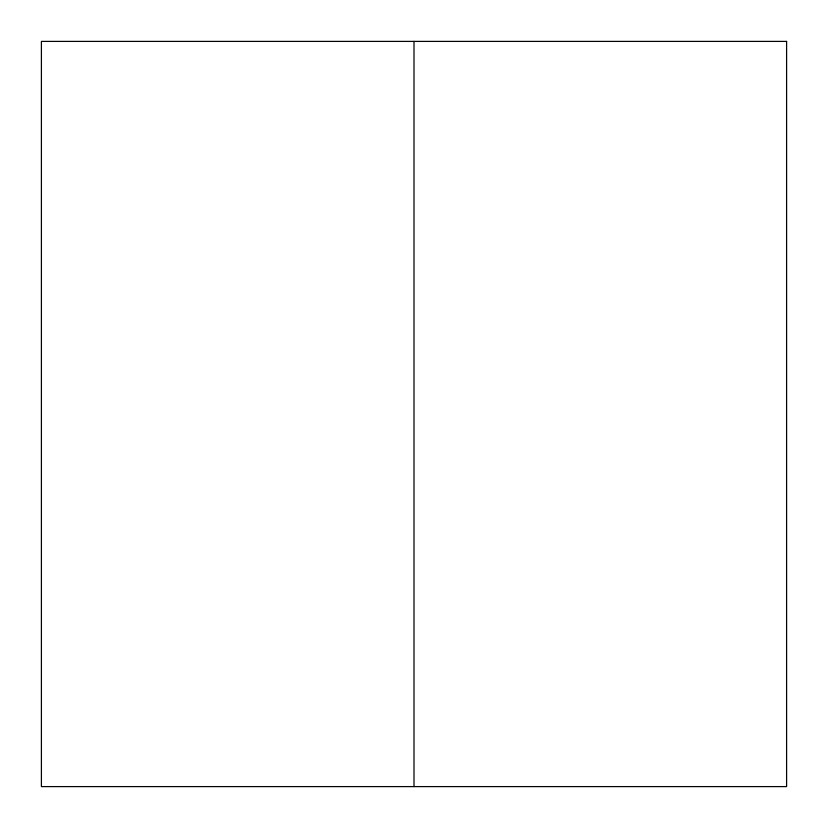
<?xml version="1.0" encoding="UTF-8"?>
<svg xmlns="http://www.w3.org/2000/svg" width="828" height="828" viewBox="0 0 828 828"><rect width="100%" height="100%" fill="white"/><g stroke="black" fill="none" stroke-linecap="round" stroke-linejoin="round"><path stroke-width="1.24" d="M414 41.4L414 786.6M786.6 41.4L41.4 41.4L41.4 786.6L786.6 786.6L786.6 41.4"/></g></svg>
